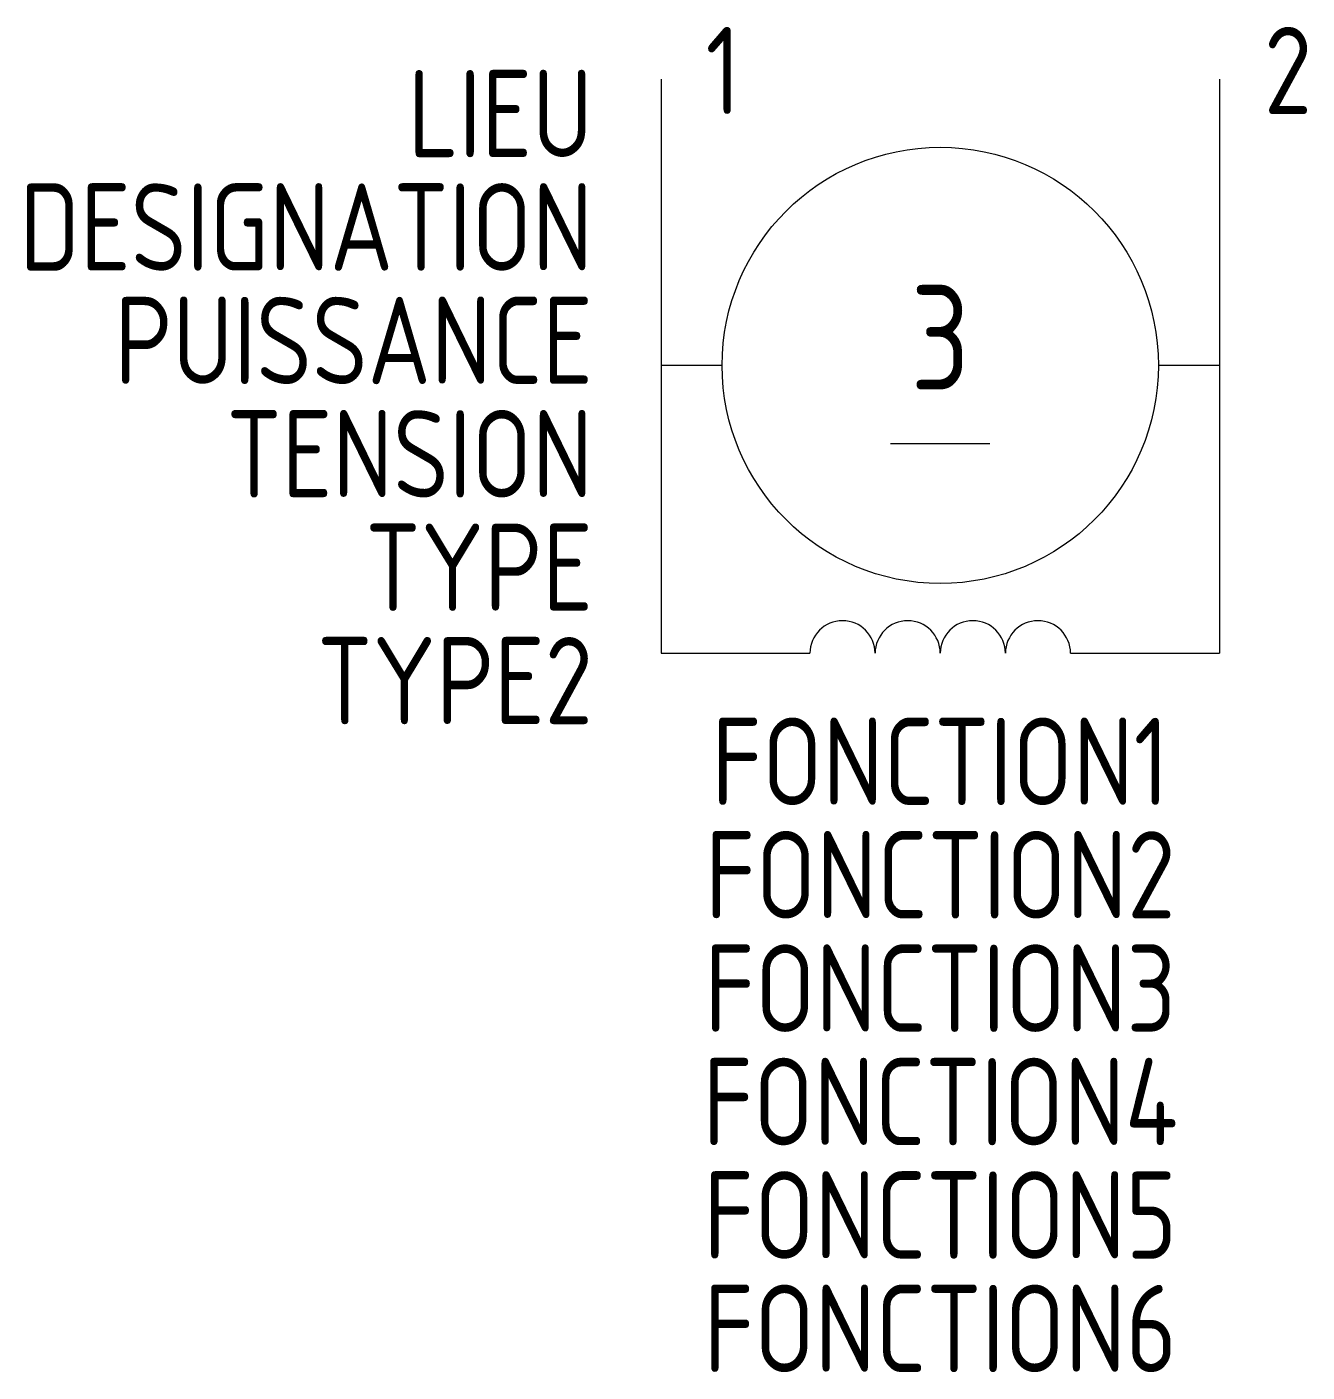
# Model space of a CAD drawing. Header units: millimetres. Extents: x -18.2 to 18.5, y -37 to 1.5.
import ezdxf
from ezdxf.enums import TextEntityAlignment as Align

# ---------------------------------------------------------------- set-up
doc = ezdxf.new("R2010")
doc.units = ezdxf.units.MM
for name, color, linetype in [('SYMB_FIL', 3, 'Continuous'), ('SYMB_FIL_FIN', 1, 'Continuous'), ('SYMB_TXT_CONTACT', 2, 'Continuous'), ('SYMB_TXT_NOM', 3, 'Continuous')]:
    doc.layers.add(name, color=color, linetype=linetype)
doc.styles.add('NET2_5', font='isocp.shx', dxfattribs={"width": 0.9, "height": 2.5})
doc.styles.add('NET_3', font='isocp.shx', dxfattribs={"width": 0.9, "height": 3})

msp = doc.modelspace()

# ---------------------------------------------------------------- linework, layer by layer
at = {"layer": 'SYMB_FIL'}
for p, q in [((0, 0), (0, -16.45)), ((16, 0), (16, -16.45)), ((1.75, -8.2), (0, -8.2)), ((16, -8.2), (14.25, -8.2)), ((0, -16.45), (4.267, -16.45)), ((11.733, -16.45), (16, -16.45))]:
    msp.add_line(p, q, dxfattribs=at)
msp.add_circle((8, -8.2), 6.25, dxfattribs=at)
for centre in [(5.2, -16.45), (7.067, -16.45), (8.933, -16.45), (10.8, -16.45)]:
    msp.add_arc(centre, 0.933, 0, 180, dxfattribs=at)
at = {"layer": 'SYMB_FIL_FIN'}
msp.add_line((9.421, -10.45), (6.579, -10.45), dxfattribs=at)

# ---------------------------------------------------------------- texts
at = {"layer": 'SYMB_TXT_CONTACT', "style": 'NET2_5', "width": 0.9, "flags": 8}
for tag, p, s in [('1', (1.275, -1), '+'), ('2', (17.275, -1), '-')]:
    msp.add_attdef(tag, p, s, height=2.5, dxfattribs=at)
at = {"layer": 'SYMB_TXT_CONTACT', "style": 'NET_3', "width": 0.9, "flags": 8}
msp.add_attdef('3', text='M', height=3, dxfattribs=at).set_placement((8, -7.4), align=Align.MIDDLE_CENTER)
at = {"layer": 'SYMB_TXT_NOM', "style": 'NET2_5', "width": 0.9, "flags": 8}
for tag, text, p in [('LIEU', '', (-1.953, -2.235)), ('DESIGNATION', 'M?', (-1.953, -5.485)), ('PUISSANCE', 'KW', (-1.953, -8.735)), ('TENSION', 'V', (-1.953, -11.985)), ('TYPE', 'A', (-1.953, -15.235)), ('TYPE2', '', (-1.953, -18.485))]:
    msp.add_attdef(tag, text=text, height=2.5, dxfattribs=at).set_placement(p, align=Align.RIGHT)
for tag, p in [('FONCTION1', (8, -20.8)), ('FONCTION2', (8, -24.05)), ('FONCTION3', (8, -27.3)), ('FONCTION4', (8, -30.55)), ('FONCTION5', (8, -33.8)), ('FONCTION6', (8, -37.05))]:
    msp.add_attdef(tag, text='', height=2.5, dxfattribs=at).set_placement(p, align=Align.CENTER)

doc.saveas('drawing.dxf')
